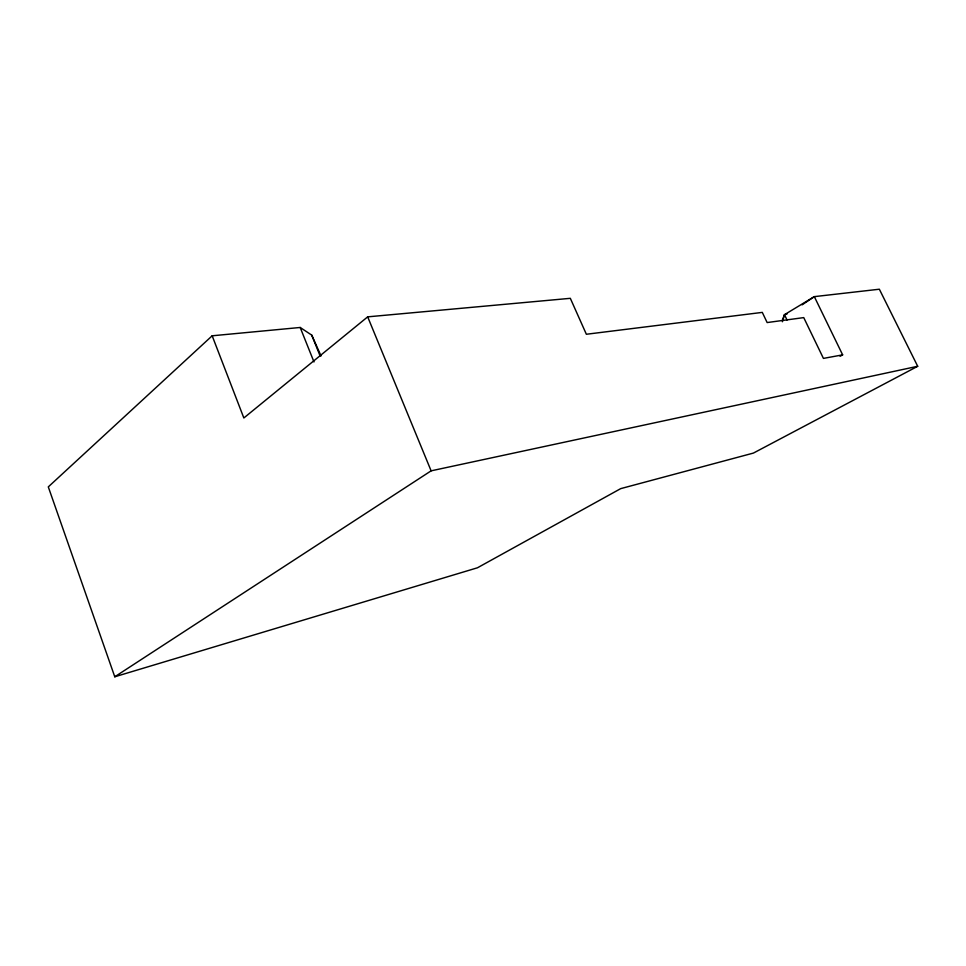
<?xml version="1.0" encoding="UTF-8"?>
<svg xmlns="http://www.w3.org/2000/svg" width="966" height="966" viewBox="0 0 966 966"><rect width="100%" height="100%" fill="white"/><g stroke="black" fill="none" stroke-linecap="round" stroke-linejoin="round"><path stroke-width="1.45" d="M782.4 321.75L784.489 314.675L814.326 296.634L879.35 289.22L917.7 366.283L753.42 453.078L620.715 488.627L477.445 567.791L114.773 676.78L48.3 486.888L212.17 335.794L300.185 327.474L311.74 335.13L321.038 355.935M782.436 320.012L784.489 314.675L787.218 313.853M802.13 304.833L814.326 296.634L842.642 354.86L823.43 358.398L803.736 317.609L767.137 322.559L762.295 312.392L586.362 334.26L570.326 298.325L367.684 316.848L243.843 417.976L212.17 335.794M114.773 676.78L431.114 470.84L917.7 366.283M840.094 356.297L842.642 354.86M784.489 314.675L787.048 320.012M367.684 316.848L431.114 470.84M311.74 335.13L320.084 355.899M300.185 327.474L313.986 361.948"/></g></svg>
